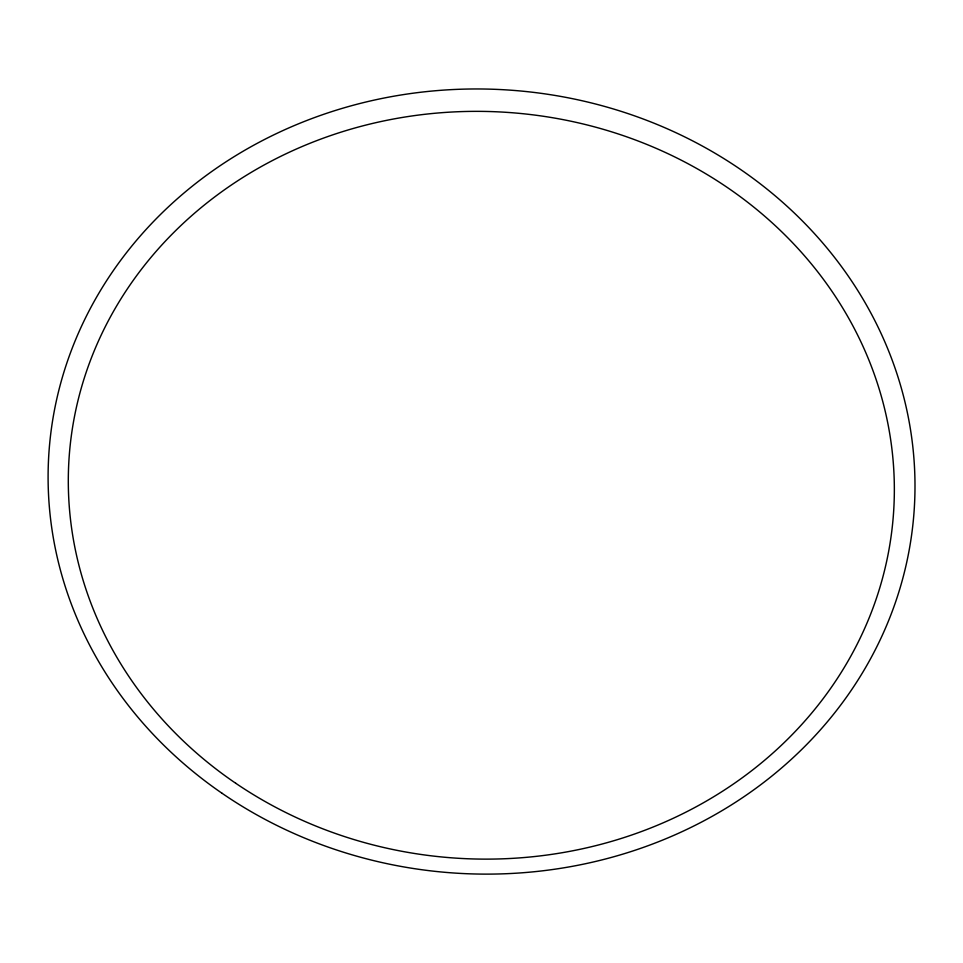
<?xml version="1.0" encoding="UTF-8"?>
<svg xmlns="http://www.w3.org/2000/svg" width="963" height="963" viewBox="0 0 963 963"><rect width="100%" height="100%" fill="white"/><g stroke="black" fill="none" stroke-linecap="round" stroke-linejoin="round"><path stroke-width="1.44" d="M222.164 793.356A433.579 392.435 3.3 0 0 911.985 532.19A433.579 392.435 3.3 0 0 310.483 119.075A433.579 392.435 3.3 0 0 222.164 793.356M235.791 783.304A413.151 373.752 3.3 0 0 891.714 531.696A413.151 373.752 3.3 0 0 316.49 140.718A413.151 373.752 3.3 0 0 235.791 783.304"/></g></svg>
